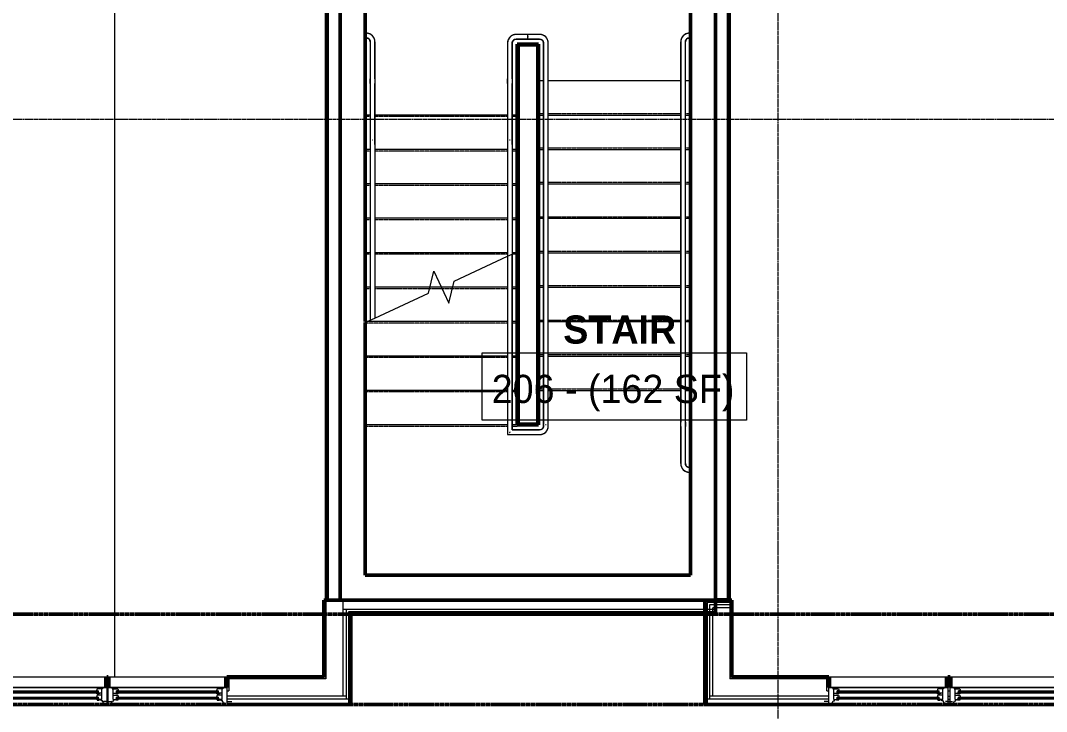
# Model space of a CAD drawing. Header units: inches. Extents: x -4235 to -464, y 9767 to 12463.
# Drawn here: x -2742.5 to -2414.5, y 9978 to 10198.8 of the extents above; entities that cross this region are included whole.
import ezdxf

# ---------------------------------------------------------------- set-up
doc = ezdxf.new("R2010")
doc.units = ezdxf.units.IN
doc.header["$MEASUREMENT"] = 0
for name, pattern in [('Dash 1_16_', [0.125, 0.0625, -0.0625]), ('Grid Line 1_2_', [0.875, 0.5, -0.125, 0.125, -0.125]), ('Overhead 1_16_', [0.101562, 0.0625, -0.039062])]:
    doc.linetypes.add(name, pattern=pattern)
for name, color, linetype, lineweight in [('0-1', 7, 'Continuous', 5), ('0-2', 50, 'Continuous', 9), ('A-AREA-IDEN', 2, 'Continuous', 9), ('A-FLOR-2', 50, 'Continuous', 9), ('A-FLOR-3', 192, 'Continuous', 9), ('A-FLOR-HRAL-1', 50, 'Continuous', 9), ('A-GLAZ-1', 151, 'Continuous', 9), ('A-GLAZ-2', 151, 'Continuous', 20), ('A-WALL', 113, 'Continuous', 13), ('A-WALL-2', 250, 'Continuous', 13), ('A-WALL-3', 7, 'Continuous', 50), ('A-WALL-4', 113, 'Continuous', 50), ('A-WALL-5', 113, 'Continuous', 9), ('C-PROP-LINE-1', 91, 'Dash 1_16_', 50), ('I-WALL-1', 7, 'Continuous', 50), ('S-GRID-1', 1, 'Grid Line 1_2_', 9), ('S-STRS-3', 50, 'Continuous', 9), ('S-STRS-4', 50, 'Overhead 1_16_', 9), ('S-STRS-MBND-2', 50, 'Continuous', 9)]:
    doc.layers.add(name, color=color, linetype=linetype, lineweight=lineweight)
doc.styles.add('Century Gothic', font='ufonts.com_century-gothic.ttf', dxfattribs={"height": 9})
doc.styles.add('Century Gothic_B', font='GOTHICB.TTF', dxfattribs={"height": 9})

# ---------------------------------------------------------------- blocks, each defined once
blk = doc.blocks.new('CTR - 1st Phase - Common Walls_rvt-1-BACKGROUND - 2ND FLOOR')
at = {"layer": 'A-WALL-2'}
for p, q in [((-2644.07, 10013.59), (-2644.07, 10261.59)), ((-2640.57, 10013.59), (-2640.57, 10261.59)), ((-2520.07, 10261.59), (-2520.07, 10013.63)), ((-2516.57, 10261.59), (-2516.57, 10013.63))]:
    blk.add_line(p, q, dxfattribs=at)
at = {"layer": 'A-WALL-3'}
for p, q in [((-2644.7, 10261.59), (-2644.7, 10013.59)), ((-2640.32, 10013.59), (-2640.32, 10261.59)), ((-2520.32, 10261.59), (-2520.32, 10013.63)), ((-2515.95, 10013.63), (-2515.95, 10261.59)), ((-2644.7, 10013.59), (-2640.32, 10013.59)), ((-2520.32, 10013.63), (-2515.95, 10013.63))]:
    blk.add_line(p, q, dxfattribs=at)
blk = doc.blocks.new('Top Rail Type - Top Rail_Internal_-2424575-BACKGROUND - 2ND FLOOR')
at = {"layer": 'A-FLOR-HRAL-1'}
for p, q in [((-2576.57, 10194.34), (-2580.32, 10194.34)), ((-2580.32, 10193.5), (-2580.32, 10193.68)), ((-2580.32, 10192.84), (-2576.57, 10192.84)), ((-2575.32, 10191.59), (-2575.32, 10180.16)), ((-2573.82, 10180.16), (-2573.82, 10191.59)), ((-2575.32, 10179.5), (-2575.32, 10080.98)), ((-2573.82, 10080.98), (-2573.82, 10179.5)), ((-2586.82, 10123.47), (-2586.82, 10069.68)), ((-2585.32, 10069.68), (-2585.32, 10124.17)), ((-2575.32, 10080.98), (-2575.32, 10069.8)), ((-2573.82, 10069.8), (-2573.82, 10080.98)), ((-2575.32, 10069.61), (-2575.32, 10069.21)), ((-2573.82, 10069.21), (-2573.82, 10069.61)), ((-2586.82, 10069.02), (-2586.82, 10066.46)), ((-2586.82, 10066.46), (-2576.57, 10066.46)), ((-2585.32, 10067.96), (-2585.32, 10069.02)), ((-2576.57, 10067.96), (-2585.32, 10067.96))]:
    blk.add_line(p, q, dxfattribs=at)
at = {"layer": 'A-FLOR-HRAL-1', "flags": 128}
for points in [[(-2573.82, 10191.59), (-2573.83, 10191.7), (-2573.83, 10191.81), (-2573.84, 10191.92), (-2573.86, 10192.03), (-2573.88, 10192.14), (-2573.9, 10192.24), (-2573.93, 10192.35), (-2573.96, 10192.45), (-2574, 10192.56), (-2574.04, 10192.66), (-2574.09, 10192.76), (-2574.13, 10192.86), (-2574.19, 10192.96), (-2574.24, 10193.05), (-2574.3, 10193.14), (-2574.37, 10193.23), (-2574.44, 10193.32), (-2574.51, 10193.4), (-2574.58, 10193.48), (-2574.66, 10193.56), (-2574.74, 10193.64), (-2574.82, 10193.71), (-2574.91, 10193.78), (-2575, 10193.84), (-2575.09, 10193.9), (-2575.18, 10193.96), (-2575.28, 10194.01), (-2575.38, 10194.06), (-2575.48, 10194.11), (-2575.58, 10194.15), (-2575.68, 10194.19), (-2575.79, 10194.22), (-2575.89, 10194.25), (-2576, 10194.28), (-2576.11, 10194.3), (-2576.22, 10194.32), (-2576.32, 10194.33), (-2576.43, 10194.34), (-2576.54, 10194.34), (-2576.57, 10194.34)], [(-2576.57, 10192.84), (-2576.52, 10192.84), (-2576.47, 10192.84), (-2576.42, 10192.83), (-2576.37, 10192.82), (-2576.33, 10192.81), (-2576.28, 10192.8), (-2576.23, 10192.79), (-2576.18, 10192.78), (-2576.13, 10192.76), (-2576.09, 10192.74), (-2576.04, 10192.72), (-2576, 10192.7), (-2575.95, 10192.67), (-2575.91, 10192.65), (-2575.87, 10192.62), (-2575.83, 10192.59), (-2575.79, 10192.56), (-2575.75, 10192.53), (-2575.71, 10192.5), (-2575.68, 10192.46), (-2575.64, 10192.42), (-2575.61, 10192.39), (-2575.58, 10192.35), (-2575.55, 10192.31), (-2575.52, 10192.26), (-2575.5, 10192.22), (-2575.47, 10192.18), (-2575.45, 10192.13), (-2575.43, 10192.09), (-2575.41, 10192.04), (-2575.39, 10192), (-2575.38, 10191.95), (-2575.36, 10191.9), (-2575.35, 10191.85), (-2575.34, 10191.8), (-2575.33, 10191.75), (-2575.33, 10191.7), (-2575.33, 10191.65), (-2575.32, 10191.6), (-2575.32, 10191.59)], [(-2575.32, 10180.16), (-2575.32, 10180.11), (-2575.32, 10180.06), (-2575.32, 10180.01), (-2575.32, 10179.96), (-2575.32, 10179.91), (-2575.32, 10179.86), (-2575.32, 10179.81), (-2575.32, 10179.76), (-2575.32, 10179.72), (-2575.32, 10179.67), (-2575.32, 10179.63), (-2575.32, 10179.58), (-2575.32, 10179.54), (-2575.32, 10179.5)], [(-2573.82, 10179.5), (-2573.82, 10179.54), (-2573.82, 10179.59), (-2573.82, 10179.63), (-2573.82, 10179.68), (-2573.82, 10179.72), (-2573.82, 10179.77), (-2573.82, 10179.82), (-2573.82, 10179.87), (-2573.82, 10179.92), (-2573.82, 10179.97), (-2573.82, 10180.02), (-2573.82, 10180.07), (-2573.82, 10180.12), (-2573.82, 10180.16)], [(-2586.82, 10069.68), (-2586.82, 10069.64), (-2586.82, 10069.59), (-2586.82, 10069.55), (-2586.82, 10069.5), (-2586.82, 10069.45), (-2586.82, 10069.41), (-2586.82, 10069.36), (-2586.82, 10069.31), (-2586.82, 10069.26), (-2586.82, 10069.21), (-2586.82, 10069.16), (-2586.82, 10069.11), (-2586.82, 10069.06), (-2586.82, 10069.02)], [(-2585.32, 10069.02), (-2585.32, 10069.07), (-2585.32, 10069.12), (-2585.32, 10069.17), (-2585.32, 10069.22), (-2585.32, 10069.27), (-2585.32, 10069.32), (-2585.32, 10069.37), (-2585.32, 10069.41), (-2585.32, 10069.46), (-2585.32, 10069.51), (-2585.32, 10069.55), (-2585.32, 10069.6), (-2585.32, 10069.64), (-2585.32, 10069.68)], [(-2576.57, 10066.46), (-2576.46, 10066.47), (-2576.35, 10066.47), (-2576.24, 10066.48), (-2576.14, 10066.5), (-2576.03, 10066.52), (-2575.92, 10066.54), (-2575.81, 10066.57), (-2575.71, 10066.6), (-2575.6, 10066.64), (-2575.5, 10066.68), (-2575.4, 10066.73), (-2575.3, 10066.78), (-2575.21, 10066.83), (-2575.11, 10066.88), (-2575.02, 10066.94), (-2574.93, 10067.01), (-2574.84, 10067.08), (-2574.76, 10067.15), (-2574.68, 10067.22), (-2574.6, 10067.3), (-2574.53, 10067.38), (-2574.45, 10067.46), (-2574.39, 10067.55), (-2574.32, 10067.64), (-2574.26, 10067.73), (-2574.2, 10067.82), (-2574.15, 10067.92), (-2574.1, 10068.02), (-2574.05, 10068.12), (-2574.01, 10068.22), (-2573.97, 10068.32), (-2573.94, 10068.43), (-2573.91, 10068.53), (-2573.88, 10068.64), (-2573.86, 10068.75), (-2573.85, 10068.86), (-2573.84, 10068.97), (-2573.83, 10069.07), (-2573.82, 10069.18), (-2573.82, 10069.21)], [(-2575.32, 10069.21), (-2575.32, 10069.16), (-2575.33, 10069.11), (-2575.33, 10069.06), (-2575.34, 10069.02), (-2575.35, 10068.97), (-2575.36, 10068.92), (-2575.37, 10068.87), (-2575.39, 10068.82), (-2575.4, 10068.77), (-2575.42, 10068.73), (-2575.44, 10068.68), (-2575.46, 10068.64), (-2575.49, 10068.59), (-2575.51, 10068.55), (-2575.54, 10068.51), (-2575.57, 10068.47), (-2575.6, 10068.43), (-2575.63, 10068.39), (-2575.67, 10068.35), (-2575.7, 10068.32), (-2575.74, 10068.28), (-2575.78, 10068.25), (-2575.82, 10068.22), (-2575.86, 10068.19), (-2575.9, 10068.16), (-2575.94, 10068.14), (-2575.98, 10068.11), (-2576.03, 10068.09), (-2576.07, 10068.07), (-2576.12, 10068.05), (-2576.17, 10068.03), (-2576.22, 10068.02), (-2576.26, 10068), (-2576.31, 10067.99), (-2576.36, 10067.98), (-2576.41, 10067.98), (-2576.46, 10067.97), (-2576.51, 10067.97), (-2576.56, 10067.96), (-2576.57, 10067.96)]]:
    blk.add_lwpolyline(points, dxfattribs=at)
at = {"layer": 'A-FLOR-HRAL-1'}
blk.add_open_spline([(-2574.5, 10069.59), (-2574.52, 10069.59), (-2574.57, 10069.59), (-2574.63, 10069.59), (-2574.65, 10069.59)], degree=3, dxfattribs=at)
blk.add_open_spline([(-2586.17, 10067.12), (-2586.15, 10067.14), (-2586.12, 10067.17), (-2586.07, 10067.21), (-2586.03, 10067.26), (-2586, 10067.29), (-2585.98, 10067.31)], degree=3, knots=[0.46086968, 0.46086968, 0.46086968, 0.46086968, 0.47916667, 0.5, 0.52083333, 0.53913032, 0.53913032, 0.53913032, 0.53913032], dxfattribs=at)
blk = doc.blocks.new('Top Rail Type - Top Rail_Internal_-V4-BACKGROUND - 2ND FLOOR')
at = {"layer": 'A-FLOR-HRAL-1'}
for p, q in [((-2580.32, 10192.84), (-2580.32, 10194.34)), ((-2576.57, 10194.34), (-2580.32, 10194.34)), ((-2576.57, 10192.84), (-2580.32, 10192.84)), ((-2575.32, 10180.16), (-2575.32, 10191.59)), ((-2573.82, 10180.16), (-2573.82, 10191.59)), ((-2575.32, 10179.11), (-2575.32, 10180.16)), ((-2575.32, 10069.59), (-2575.32, 10179.11)), ((-2573.82, 10179.11), (-2573.82, 10180.16)), ((-2573.82, 10069.59), (-2573.82, 10179.11)), ((-2586.82, 10123.47), (-2586.82, 10070.07)), ((-2585.32, 10124.17), (-2585.32, 10070.07)), ((-2586.82, 10070.07), (-2586.82, 10069.02)), ((-2585.32, 10070.07), (-2585.32, 10069.02)), ((-2575.32, 10069.21), (-2575.32, 10069.59)), ((-2573.82, 10069.21), (-2573.82, 10069.59)), ((-2586.82, 10069.02), (-2586.82, 10066.46)), ((-2586.82, 10066.46), (-2576.57, 10066.46)), ((-2585.32, 10069.02), (-2585.32, 10067.96)), ((-2585.32, 10067.96), (-2576.57, 10067.96))]:
    blk.add_line(p, q, dxfattribs=at)
for centre, radius, start, end in [((-2576.57, 10191.59), 2.75, 0, 90), ((-2576.57, 10191.59), 1.25, 0, 90), ((-2576.57, 10069.21), 2.75, 270, 0), ((-2576.57, 10069.21), 1.25, 270, 0)]:
    blk.add_arc(centre, radius, start, end, dxfattribs=at)
blk = doc.blocks.new('Top Rail Type - Top Rail_Internal_-2424577-BACKGROUND - 2ND FLOOR')
at = {"layer": 'A-FLOR-HRAL-1'}
for p, q in [((-2580.32, 10194.34), (-2584.07, 10194.34)), ((-2586.82, 10191.59), (-2586.82, 10180.17)), ((-2585.32, 10180.17), (-2585.32, 10191.59)), ((-2584.07, 10192.84), (-2580.32, 10192.84)), ((-2580.32, 10193.68), (-2580.32, 10193.5)), ((-2586.82, 10178.7), (-2586.82, 10159.18)), ((-2585.32, 10159.18), (-2585.32, 10178.7)), ((-2586, 10160.58), (-2586.15, 10160.58))]:
    blk.add_line(p, q, dxfattribs=at)
at = {"layer": 'A-FLOR-HRAL-1', "flags": 128}
for points in [[(-2584.07, 10194.34), (-2584.18, 10194.34), (-2584.29, 10194.33), (-2584.4, 10194.32), (-2584.51, 10194.3), (-2584.62, 10194.28), (-2584.73, 10194.26), (-2584.83, 10194.23), (-2584.94, 10194.2), (-2585.04, 10194.16), (-2585.14, 10194.12), (-2585.25, 10194.08), (-2585.34, 10194.03), (-2585.44, 10193.98), (-2585.53, 10193.92), (-2585.63, 10193.86), (-2585.72, 10193.8), (-2585.8, 10193.73), (-2585.89, 10193.66), (-2585.97, 10193.58), (-2586.05, 10193.51), (-2586.12, 10193.42), (-2586.19, 10193.34), (-2586.26, 10193.26), (-2586.33, 10193.17), (-2586.39, 10193.08), (-2586.45, 10192.98), (-2586.5, 10192.89), (-2586.55, 10192.79), (-2586.59, 10192.69), (-2586.64, 10192.59), (-2586.67, 10192.48), (-2586.71, 10192.38), (-2586.74, 10192.27), (-2586.76, 10192.16), (-2586.78, 10192.06), (-2586.8, 10191.95), (-2586.81, 10191.84), (-2586.82, 10191.73), (-2586.82, 10191.62), (-2586.82, 10191.59)], [(-2585.32, 10191.59), (-2585.32, 10191.64), (-2585.32, 10191.69), (-2585.31, 10191.74), (-2585.31, 10191.79), (-2585.3, 10191.84), (-2585.29, 10191.89), (-2585.28, 10191.93), (-2585.26, 10191.98), (-2585.24, 10192.03), (-2585.23, 10192.08), (-2585.2, 10192.12), (-2585.18, 10192.17), (-2585.16, 10192.21), (-2585.13, 10192.25), (-2585.11, 10192.3), (-2585.08, 10192.34), (-2585.05, 10192.38), (-2585.01, 10192.41), (-2584.98, 10192.45), (-2584.94, 10192.49), (-2584.91, 10192.52), (-2584.87, 10192.55), (-2584.83, 10192.58), (-2584.79, 10192.61), (-2584.75, 10192.64), (-2584.71, 10192.67), (-2584.66, 10192.69), (-2584.62, 10192.71), (-2584.57, 10192.74), (-2584.53, 10192.75), (-2584.48, 10192.77), (-2584.43, 10192.79), (-2584.38, 10192.8), (-2584.34, 10192.81), (-2584.29, 10192.82), (-2584.24, 10192.83), (-2584.19, 10192.83), (-2584.14, 10192.84), (-2584.09, 10192.84), (-2584.07, 10192.84)], [(-2586.82, 10178.7), (-2586.82, 10178.79), (-2586.82, 10178.89), (-2586.82, 10178.99), (-2586.82, 10179.09), (-2586.82, 10179.19), (-2586.82, 10179.29), (-2586.82, 10179.4), (-2586.82, 10179.51), (-2586.82, 10179.61), (-2586.82, 10179.72), (-2586.82, 10179.83), (-2586.82, 10179.94), (-2586.82, 10180.05), (-2586.82, 10180.16), (-2586.82, 10180.17)], [(-2585.32, 10180.17), (-2585.32, 10180.06), (-2585.32, 10179.95), (-2585.32, 10179.84), (-2585.32, 10179.73), (-2585.32, 10179.62), (-2585.32, 10179.51), (-2585.32, 10179.41), (-2585.32, 10179.3), (-2585.32, 10179.2), (-2585.32, 10179.1), (-2585.32, 10179), (-2585.32, 10178.9), (-2585.32, 10178.8), (-2585.32, 10178.71), (-2585.32, 10178.7)]]:
    blk.add_lwpolyline(points, dxfattribs=at)
blk = doc.blocks.new('Top Rail Type - Top Rail_Internal_-V8-BACKGROUND - 2ND FLOOR')
at = {"layer": 'A-FLOR-HRAL-1'}
for p, q in [((-2580.32, 10194.34), (-2584.07, 10194.34)), ((-2580.32, 10192.84), (-2580.32, 10194.34)), ((-2586.82, 10191.59), (-2586.82, 10180.17)), ((-2585.32, 10191.59), (-2585.32, 10180.17)), ((-2580.32, 10192.84), (-2584.07, 10192.84)), ((-2586.82, 10180.17), (-2586.82, 10179.1)), ((-2586.82, 10179.1), (-2586.82, 10123.47)), ((-2585.32, 10180.17), (-2585.32, 10179.1)), ((-2585.32, 10179.1), (-2585.32, 10124.17)), ((-2586.82, 10123.47), (-2585.32, 10124.17))]:
    blk.add_line(p, q, dxfattribs=at)
for radius in [2.75, 1.25]:
    blk.add_arc((-2584.07, 10191.59), radius, 90, 180, dxfattribs=at)
blk = doc.blocks.new('Top Rail Type - Top Rail_Internal_-2364897-BACKGROUND - 2ND FLOOR')
at = {"layer": 'A-FLOR-HRAL-1'}
for p, q in [((-2631.95, 10194.71), (-2632.32, 10194.71)), ((-2632.32, 10193.21), (-2631.95, 10193.21)), ((-2630.7, 10191.96), (-2630.7, 10180.17)), ((-2629.2, 10180.17), (-2629.2, 10191.96)), ((-2630.7, 10178.7), (-2630.7, 10159.18)), ((-2629.2, 10159.18), (-2629.2, 10178.7)), ((-2629.87, 10160.58), (-2630.03, 10160.58))]:
    blk.add_line(p, q, dxfattribs=at)
at = {"layer": 'A-FLOR-HRAL-1', "flags": 128}
for points in [[(-2629.2, 10191.96), (-2629.2, 10192.07), (-2629.21, 10192.18), (-2629.22, 10192.29), (-2629.23, 10192.4), (-2629.25, 10192.51), (-2629.28, 10192.62), (-2629.31, 10192.72), (-2629.34, 10192.83), (-2629.38, 10192.93), (-2629.42, 10193.04), (-2629.46, 10193.14), (-2629.51, 10193.23), (-2629.56, 10193.33), (-2629.62, 10193.43), (-2629.68, 10193.52), (-2629.74, 10193.61), (-2629.81, 10193.69), (-2629.88, 10193.78), (-2629.96, 10193.86), (-2630.03, 10193.94), (-2630.11, 10194.01), (-2630.2, 10194.08), (-2630.28, 10194.15), (-2630.37, 10194.22), (-2630.46, 10194.28), (-2630.56, 10194.34), (-2630.65, 10194.39), (-2630.75, 10194.44), (-2630.85, 10194.49), (-2630.95, 10194.53), (-2631.06, 10194.57), (-2631.16, 10194.6), (-2631.27, 10194.63), (-2631.37, 10194.65), (-2631.48, 10194.67), (-2631.59, 10194.69), (-2631.7, 10194.7), (-2631.81, 10194.71), (-2631.92, 10194.71), (-2631.95, 10194.71)], [(-2631.95, 10193.21), (-2631.9, 10193.21), (-2631.85, 10193.21), (-2631.8, 10193.21), (-2631.75, 10193.2), (-2631.7, 10193.19), (-2631.65, 10193.18), (-2631.6, 10193.17), (-2631.56, 10193.15), (-2631.51, 10193.13), (-2631.46, 10193.12), (-2631.42, 10193.1), (-2631.37, 10193.07), (-2631.33, 10193.05), (-2631.28, 10193.02), (-2631.24, 10193), (-2631.2, 10192.97), (-2631.16, 10192.94), (-2631.12, 10192.9), (-2631.09, 10192.87), (-2631.05, 10192.84), (-2631.02, 10192.8), (-2630.99, 10192.76), (-2630.95, 10192.72), (-2630.92, 10192.68), (-2630.9, 10192.64), (-2630.87, 10192.6), (-2630.85, 10192.55), (-2630.82, 10192.51), (-2630.8, 10192.46), (-2630.78, 10192.42), (-2630.77, 10192.37), (-2630.75, 10192.32), (-2630.74, 10192.27), (-2630.73, 10192.23), (-2630.72, 10192.18), (-2630.71, 10192.13), (-2630.7, 10192.08), (-2630.7, 10192.03), (-2630.7, 10191.98), (-2630.7, 10191.96)], [(-2630.7, 10178.7), (-2630.7, 10178.79), (-2630.7, 10178.89), (-2630.7, 10178.99), (-2630.7, 10179.09), (-2630.7, 10179.19), (-2630.7, 10179.29), (-2630.7, 10179.4), (-2630.7, 10179.51), (-2630.7, 10179.61), (-2630.7, 10179.72), (-2630.7, 10179.83), (-2630.7, 10179.94), (-2630.7, 10180.05), (-2630.7, 10180.16), (-2630.7, 10180.17)], [(-2629.2, 10180.17), (-2629.2, 10180.06), (-2629.2, 10179.95), (-2629.2, 10179.84), (-2629.2, 10179.73), (-2629.2, 10179.62), (-2629.2, 10179.51), (-2629.2, 10179.41), (-2629.2, 10179.3), (-2629.2, 10179.2), (-2629.2, 10179.1), (-2629.2, 10179), (-2629.2, 10178.9), (-2629.2, 10178.8), (-2629.2, 10178.71), (-2629.2, 10178.7)]]:
    blk.add_lwpolyline(points, dxfattribs=at)
blk = doc.blocks.new('Top Rail Type - Top Rail_Internal_-V9-BACKGROUND - 2ND FLOOR')
at = {"layer": 'A-FLOR-HRAL-1'}
for p, q in [((-2632.32, 10194.71), (-2631.95, 10194.71)), ((-2632.32, 10193.21), (-2631.95, 10193.21)), ((-2630.7, 10191.96), (-2630.7, 10180.17)), ((-2629.2, 10191.96), (-2629.2, 10180.17)), ((-2630.7, 10180.17), (-2630.7, 10179.1)), ((-2630.7, 10179.1), (-2630.7, 10103.01)), ((-2629.2, 10180.17), (-2629.2, 10179.1)), ((-2629.2, 10179.1), (-2629.2, 10103.71)), ((-2630.7, 10103.01), (-2629.2, 10103.71))]:
    blk.add_line(p, q, dxfattribs=at)
for radius in [2.75, 1.25]:
    blk.add_arc((-2631.95, 10191.96), radius, 0, 90, dxfattribs=at)
blk = doc.blocks.new('Top Rail Type - Top Rail_Internal_-2374953-BACKGROUND - 2ND FLOOR')
at = {"layer": 'A-FLOR-HRAL-1'}
for p, q in [((-2528.32, 10194.71), (-2528.7, 10194.71)), ((-2531.45, 10191.96), (-2531.45, 10180.16)), ((-2529.95, 10180.16), (-2529.95, 10191.96)), ((-2528.7, 10193.21), (-2528.32, 10193.21)), ((-2531.45, 10179.5), (-2531.45, 10070.47)), ((-2529.95, 10070.47), (-2529.95, 10179.5)), ((-2531.45, 10069.02), (-2531.45, 10057.21)), ((-2529.95, 10057.21), (-2529.95, 10069.02)), ((-2528.32, 10055.96), (-2528.7, 10055.96)), ((-2528.7, 10054.46), (-2528.32, 10054.46))]:
    blk.add_line(p, q, dxfattribs=at)
at = {"layer": 'A-FLOR-HRAL-1', "flags": 128}
for points in [[(-2528.7, 10194.71), (-2528.81, 10194.71), (-2528.92, 10194.71), (-2529.03, 10194.69), (-2529.14, 10194.68), (-2529.25, 10194.66), (-2529.35, 10194.64), (-2529.46, 10194.61), (-2529.56, 10194.57), (-2529.67, 10194.54), (-2529.77, 10194.5), (-2529.87, 10194.45), (-2529.97, 10194.4), (-2530.07, 10194.35), (-2530.16, 10194.29), (-2530.25, 10194.23), (-2530.34, 10194.17), (-2530.43, 10194.1), (-2530.51, 10194.03), (-2530.59, 10193.96), (-2530.67, 10193.88), (-2530.75, 10193.8), (-2530.82, 10193.72), (-2530.89, 10193.63), (-2530.95, 10193.54), (-2531.01, 10193.45), (-2531.07, 10193.36), (-2531.12, 10193.26), (-2531.17, 10193.16), (-2531.22, 10193.06), (-2531.26, 10192.96), (-2531.3, 10192.86), (-2531.33, 10192.75), (-2531.36, 10192.65), (-2531.39, 10192.54), (-2531.41, 10192.43), (-2531.43, 10192.32), (-2531.44, 10192.21), (-2531.45, 10192.1), (-2531.45, 10191.99), (-2531.45, 10191.96)], [(-2529.95, 10191.96), (-2529.95, 10192.01), (-2529.94, 10192.06), (-2529.94, 10192.11), (-2529.93, 10192.16), (-2529.92, 10192.21), (-2529.91, 10192.26), (-2529.9, 10192.31), (-2529.89, 10192.36), (-2529.87, 10192.4), (-2529.85, 10192.45), (-2529.83, 10192.5), (-2529.81, 10192.54), (-2529.78, 10192.59), (-2529.76, 10192.63), (-2529.73, 10192.67), (-2529.7, 10192.71), (-2529.67, 10192.75), (-2529.64, 10192.79), (-2529.6, 10192.83), (-2529.57, 10192.86), (-2529.53, 10192.9), (-2529.5, 10192.93), (-2529.46, 10192.96), (-2529.42, 10192.99), (-2529.37, 10193.02), (-2529.33, 10193.04), (-2529.29, 10193.07), (-2529.24, 10193.09), (-2529.2, 10193.11), (-2529.15, 10193.13), (-2529.1, 10193.15), (-2529.06, 10193.16), (-2529.01, 10193.18), (-2528.96, 10193.19), (-2528.91, 10193.2), (-2528.86, 10193.2), (-2528.81, 10193.21), (-2528.76, 10193.21), (-2528.71, 10193.21), (-2528.7, 10193.21)], [(-2531.45, 10180.16), (-2531.45, 10180.11), (-2531.45, 10180.06), (-2531.45, 10180.01), (-2531.45, 10179.96), (-2531.45, 10179.91), (-2531.45, 10179.86), (-2531.45, 10179.81), (-2531.45, 10179.76), (-2531.45, 10179.72), (-2531.45, 10179.67), (-2531.45, 10179.63), (-2531.45, 10179.58), (-2531.45, 10179.54), (-2531.45, 10179.5)], [(-2529.95, 10179.5), (-2529.95, 10179.54), (-2529.95, 10179.59), (-2529.95, 10179.63), (-2529.95, 10179.68), (-2529.95, 10179.72), (-2529.95, 10179.77), (-2529.95, 10179.82), (-2529.95, 10179.87), (-2529.95, 10179.92), (-2529.95, 10179.97), (-2529.95, 10180.02), (-2529.95, 10180.07), (-2529.95, 10180.12), (-2529.95, 10180.16)], [(-2531.45, 10069.02), (-2531.45, 10069.13), (-2531.45, 10069.24), (-2531.45, 10069.35), (-2531.45, 10069.46), (-2531.45, 10069.57), (-2531.45, 10069.67), (-2531.45, 10069.78), (-2531.45, 10069.89), (-2531.45, 10069.99), (-2531.45, 10070.09), (-2531.45, 10070.19), (-2531.45, 10070.29), (-2531.45, 10070.39), (-2531.45, 10070.47)], [(-2529.95, 10070.47), (-2529.95, 10070.37), (-2529.95, 10070.28), (-2529.95, 10070.18), (-2529.95, 10070.08), (-2529.95, 10069.97), (-2529.95, 10069.87), (-2529.95, 10069.76), (-2529.95, 10069.66), (-2529.95, 10069.55), (-2529.95, 10069.44), (-2529.95, 10069.33), (-2529.95, 10069.22), (-2529.95, 10069.11), (-2529.95, 10069.02)], [(-2531.45, 10057.21), (-2531.45, 10057.1), (-2531.44, 10056.99), (-2531.43, 10056.89), (-2531.41, 10056.78), (-2531.39, 10056.67), (-2531.37, 10056.56), (-2531.34, 10056.45), (-2531.31, 10056.35), (-2531.27, 10056.25), (-2531.23, 10056.14), (-2531.19, 10056.04), (-2531.14, 10055.94), (-2531.09, 10055.85), (-2531.03, 10055.75), (-2530.97, 10055.66), (-2530.9, 10055.57), (-2530.84, 10055.49), (-2530.77, 10055.4), (-2530.69, 10055.32), (-2530.61, 10055.24), (-2530.53, 10055.17), (-2530.45, 10055.09), (-2530.36, 10055.03), (-2530.28, 10054.96), (-2530.18, 10054.9), (-2530.09, 10054.84), (-2529.99, 10054.79), (-2529.9, 10054.74), (-2529.8, 10054.69), (-2529.7, 10054.65), (-2529.59, 10054.61), (-2529.49, 10054.58), (-2529.38, 10054.55), (-2529.27, 10054.53), (-2529.17, 10054.5), (-2529.06, 10054.49), (-2528.95, 10054.48), (-2528.84, 10054.47), (-2528.73, 10054.46), (-2528.7, 10054.46)], [(-2528.7, 10055.96), (-2528.75, 10055.97), (-2528.8, 10055.97), (-2528.85, 10055.97), (-2528.9, 10055.98), (-2528.95, 10055.99), (-2529, 10056), (-2529.04, 10056.01), (-2529.09, 10056.03), (-2529.14, 10056.04), (-2529.19, 10056.06), (-2529.23, 10056.08), (-2529.28, 10056.11), (-2529.32, 10056.13), (-2529.36, 10056.16), (-2529.4, 10056.18), (-2529.45, 10056.21), (-2529.48, 10056.24), (-2529.52, 10056.27), (-2529.56, 10056.31), (-2529.6, 10056.34), (-2529.63, 10056.38), (-2529.66, 10056.42), (-2529.69, 10056.46), (-2529.72, 10056.5), (-2529.75, 10056.54), (-2529.78, 10056.58), (-2529.8, 10056.63), (-2529.82, 10056.67), (-2529.84, 10056.72), (-2529.86, 10056.76), (-2529.88, 10056.81), (-2529.9, 10056.86), (-2529.91, 10056.9), (-2529.92, 10056.95), (-2529.93, 10057), (-2529.94, 10057.05), (-2529.94, 10057.1), (-2529.95, 10057.15), (-2529.95, 10057.2), (-2529.95, 10057.21)]]:
    blk.add_lwpolyline(points, dxfattribs=at)
blk = doc.blocks.new('Top Rail Type - Top Rail_Internal_-V13-BACKGROUND - 2ND FLOOR')
at = {"layer": 'A-FLOR-HRAL-1'}
for p, q in [((-2528.7, 10194.71), (-2528.32, 10194.71)), ((-2531.45, 10180.16), (-2531.45, 10191.96)), ((-2529.95, 10180.16), (-2529.95, 10191.96)), ((-2528.7, 10193.21), (-2528.32, 10193.21)), ((-2531.45, 10179.11), (-2531.45, 10180.16)), ((-2531.45, 10070.07), (-2531.45, 10179.11)), ((-2529.95, 10179.11), (-2529.95, 10180.16)), ((-2529.95, 10070.07), (-2529.95, 10179.11)), ((-2531.45, 10069.02), (-2531.45, 10070.07)), ((-2529.95, 10069.02), (-2529.95, 10070.07)), ((-2531.45, 10057.21), (-2531.45, 10069.02)), ((-2529.95, 10057.21), (-2529.95, 10069.02)), ((-2528.32, 10055.96), (-2528.7, 10055.96)), ((-2528.32, 10054.46), (-2528.7, 10054.46))]:
    blk.add_line(p, q, dxfattribs=at)
for centre, radius, start, end in [((-2528.7, 10191.96), 2.75, 90, 180), ((-2528.7, 10191.96), 1.25, 90, 180), ((-2528.7, 10057.21), 2.75, 180, 270), ((-2528.7, 10057.21), 1.25, 180, 270)]:
    blk.add_arc(centre, radius, start, end, dxfattribs=at)
blk = doc.blocks.new('CTR - 1st Phase -Stairs _ Elevators_rvt-1-BACKGROUND - 2ND FLOOR')
at = {"layer": 'A-FLOR-2'}
for p, q in [((-2576.95, 10179.59), (-2575.32, 10179.59)), ((-2573.83, 10179.59), (-2531.44, 10179.59)), ((-2529.95, 10179.59), (-2528.32, 10179.59))]:
    blk.add_line(p, q, dxfattribs=at)
at = {"layer": 'A-WALL-2'}
for p, q in [((-2577.57, 10190.59), (-2583.07, 10190.59)), ((-2583.07, 10190.59), (-2583.07, 10070.21)), ((-2577.57, 10190.59), (-2577.57, 10070.21)), ((-2583.07, 10070.21), (-2577.57, 10070.21))]:
    blk.add_line(p, q, dxfattribs=at)
at = {"layer": 'A-WALL-3'}
for p, q in [((-2640.32, 10253.59), (-2640.32, 10021.59)), ((-2632.32, 10102.59), (-2632.32, 10253.59)), ((-2528.32, 10253.59), (-2528.32, 10021.59)), ((-2520.32, 10021.59), (-2520.32, 10253.59)), ((-2632.32, 10021.59), (-2632.32, 10102.25)), ((-2640.32, 10021.59), (-2640.32, 10013.59)), ((-2528.32, 10021.59), (-2632.32, 10021.59)), ((-2520.32, 10013.59), (-2520.32, 10021.59)), ((-2640.32, 10013.59), (-2520.32, 10013.59))]:
    blk.add_line(p, q, dxfattribs=at)
at = {"layer": 'I-WALL-1'}
for p, q in [((-2583.07, 10191.21), (-2583.7, 10191.21)), ((-2583.7, 10191.21), (-2583.7, 10069.59)), ((-2577.57, 10191.21), (-2583.07, 10191.21)), ((-2576.95, 10191.21), (-2577.57, 10191.21)), ((-2576.95, 10069.59), (-2576.95, 10191.21)), ((-2583.7, 10069.59), (-2583.07, 10069.59)), ((-2583.07, 10069.59), (-2577.57, 10069.59)), ((-2577.57, 10069.59), (-2576.95, 10069.59))]:
    blk.add_line(p, q, dxfattribs=at)
at = {"layer": 'S-STRS-3'}
for p, q in [((-2576.95, 10179.59), (-2575.32, 10179.59)), ((-2573.83, 10179.59), (-2531.44, 10179.59)), ((-2529.95, 10179.59), (-2528.32, 10179.59)), ((-2630.7, 10168.59), (-2632.32, 10168.59)), ((-2586.82, 10168.59), (-2629.2, 10168.59)), ((-2583.7, 10168.59), (-2585.32, 10168.59)), ((-2576.95, 10168.59), (-2575.32, 10168.59)), ((-2573.82, 10168.59), (-2531.45, 10168.59)), ((-2529.95, 10168.59), (-2528.32, 10168.59)), ((-2630.7, 10157.59), (-2632.32, 10157.59)), ((-2586.82, 10157.59), (-2629.2, 10157.59)), ((-2583.7, 10157.59), (-2585.32, 10157.59)), ((-2576.95, 10157.59), (-2575.32, 10157.59)), ((-2573.82, 10157.59), (-2531.45, 10157.59)), ((-2529.95, 10157.59), (-2528.32, 10157.59)), ((-2630.7, 10146.59), (-2632.32, 10146.59)), ((-2586.82, 10146.59), (-2629.2, 10146.59)), ((-2583.7, 10146.59), (-2585.32, 10146.59)), ((-2576.95, 10146.59), (-2575.32, 10146.59)), ((-2573.82, 10146.59), (-2531.45, 10146.59)), ((-2529.95, 10146.59), (-2528.32, 10146.59)), ((-2630.7, 10135.59), (-2632.32, 10135.59)), ((-2586.82, 10135.59), (-2629.2, 10135.59)), ((-2583.7, 10135.59), (-2585.32, 10135.59)), ((-2576.95, 10135.59), (-2575.32, 10135.59)), ((-2573.82, 10135.59), (-2531.45, 10135.59)), ((-2529.95, 10135.59), (-2528.32, 10135.59)), ((-2630.7, 10124.59), (-2632.32, 10124.59)), ((-2586.82, 10124.59), (-2629.2, 10124.59)), ((-2584.42, 10124.59), (-2585.32, 10124.59)), ((-2583.7, 10124.59), (-2584.42, 10124.59)), ((-2576.95, 10124.59), (-2575.32, 10124.59)), ((-2573.82, 10124.59), (-2531.45, 10124.59)), ((-2529.95, 10124.59), (-2528.32, 10124.59)), ((-2630.7, 10113.59), (-2632.32, 10113.59)), ((-2611.63, 10113.59), (-2629.2, 10113.59)), ((-2608.01, 10113.59), (-2611.63, 10113.59)), ((-2604.4, 10113.59), (-2608.01, 10113.59)), ((-2586.82, 10113.59), (-2604.4, 10113.59)), ((-2583.7, 10113.59), (-2585.32, 10113.59)), ((-2576.95, 10113.59), (-2575.32, 10113.59)), ((-2573.82, 10113.59), (-2531.45, 10113.59)), ((-2529.95, 10113.59), (-2528.32, 10113.59)), ((-2632.32, 10102.59), (-2632.32, 10102.25)), ((-2631.6, 10102.59), (-2632.32, 10102.59)), ((-2586.82, 10102.59), (-2631.6, 10102.59)), ((-2583.7, 10102.59), (-2585.32, 10102.59)), ((-2576.95, 10102.59), (-2575.32, 10102.59)), ((-2573.82, 10102.59), (-2531.45, 10102.59)), ((-2529.95, 10102.59), (-2528.32, 10102.59)), ((-2586.82, 10091.59), (-2632.32, 10091.59)), ((-2583.7, 10091.59), (-2585.32, 10091.59)), ((-2576.95, 10091.59), (-2575.32, 10091.59)), ((-2573.82, 10091.59), (-2531.45, 10091.59)), ((-2529.95, 10091.59), (-2528.32, 10091.59)), ((-2586.82, 10080.59), (-2632.32, 10080.59)), ((-2583.7, 10080.59), (-2585.32, 10080.59)), ((-2576.95, 10080.59), (-2575.32, 10080.59)), ((-2573.82, 10080.59), (-2531.45, 10080.59)), ((-2529.95, 10080.59), (-2528.32, 10080.59)), ((-2586.82, 10069.59), (-2632.32, 10069.59)), ((-2583.7, 10069.59), (-2585.33, 10069.59))]:
    blk.add_line(p, q, dxfattribs=at)
at = {"layer": 'S-STRS-4'}
for p, q in [((-2630.7, 10168.09), (-2632.32, 10168.09)), ((-2586.82, 10168.09), (-2629.2, 10168.09)), ((-2583.7, 10168.09), (-2585.32, 10168.09)), ((-2576.95, 10169.09), (-2575.32, 10169.09)), ((-2573.82, 10169.09), (-2531.45, 10169.09)), ((-2529.95, 10169.09), (-2528.32, 10169.09)), ((-2576.95, 10158.09), (-2575.32, 10158.09)), ((-2573.82, 10158.09), (-2531.45, 10158.09)), ((-2529.95, 10158.09), (-2528.32, 10158.09)), ((-2630.7, 10157.09), (-2632.32, 10157.09)), ((-2586.82, 10157.09), (-2629.2, 10157.09)), ((-2583.7, 10157.09), (-2585.32, 10157.09)), ((-2630.7, 10146.09), (-2632.32, 10146.09)), ((-2586.82, 10146.09), (-2629.2, 10146.09)), ((-2583.7, 10146.09), (-2585.32, 10146.09)), ((-2576.95, 10147.09), (-2575.32, 10147.09)), ((-2573.82, 10147.09), (-2531.45, 10147.09)), ((-2529.95, 10147.09), (-2528.32, 10147.09)), ((-2630.7, 10135.09), (-2632.32, 10135.09)), ((-2586.82, 10135.09), (-2629.2, 10135.09)), ((-2583.7, 10135.09), (-2585.32, 10135.09)), ((-2576.95, 10136.09), (-2575.32, 10136.09)), ((-2573.82, 10136.09), (-2531.45, 10136.09)), ((-2529.95, 10136.09), (-2528.32, 10136.09)), ((-2576.95, 10125.09), (-2575.32, 10125.09)), ((-2573.82, 10125.09), (-2531.45, 10125.09)), ((-2529.95, 10125.09), (-2528.32, 10125.09)), ((-2630.7, 10124.09), (-2632.32, 10124.09)), ((-2586.82, 10124.09), (-2629.2, 10124.09)), ((-2583.7, 10124.09), (-2585.32, 10124.09)), ((-2630.7, 10113.09), (-2632.32, 10113.09)), ((-2611.75, 10113.09), (-2629.2, 10113.09)), ((-2607.78, 10113.09), (-2611.75, 10113.09)), ((-2604.52, 10113.09), (-2607.78, 10113.09)), ((-2586.82, 10113.09), (-2604.52, 10113.09)), ((-2583.7, 10113.09), (-2585.32, 10113.09)), ((-2576.95, 10114.09), (-2575.32, 10114.09)), ((-2573.82, 10114.09), (-2531.45, 10114.09)), ((-2529.95, 10114.09), (-2528.32, 10114.09)), ((-2586.82, 10102.09), (-2632.32, 10102.09)), ((-2583.7, 10102.09), (-2585.32, 10102.09)), ((-2576.95, 10103.09), (-2575.32, 10103.09)), ((-2573.82, 10103.09), (-2531.45, 10103.09)), ((-2529.95, 10103.09), (-2528.32, 10103.09)), ((-2586.82, 10091.09), (-2632.32, 10091.09)), ((-2583.7, 10091.09), (-2585.32, 10091.09)), ((-2576.95, 10092.09), (-2575.32, 10092.09)), ((-2573.82, 10092.09), (-2531.45, 10092.09)), ((-2529.95, 10092.09), (-2528.32, 10092.09)), ((-2586.82, 10080.09), (-2632.32, 10080.09)), ((-2583.7, 10080.09), (-2585.32, 10080.09)), ((-2576.95, 10081.09), (-2575.32, 10081.09)), ((-2573.82, 10081.09), (-2531.45, 10081.09)), ((-2529.95, 10081.09), (-2528.32, 10081.09)), ((-2586.82, 10069.09), (-2632.32, 10069.09)), ((-2583.7, 10069.09), (-2585.33, 10069.09))]:
    blk.add_line(p, q, dxfattribs=at)
at = {"layer": 'S-STRS-MBND-2'}
for p, q in [((-2585.32, 10124.17), (-2583.7, 10124.93)), ((-2603.93, 10115.49), (-2586.82, 10123.47)), ((-2612.09, 10111.69), (-2610.39, 10118.69)), ((-2610.39, 10118.69), (-2605.63, 10108.49)), ((-2605.63, 10108.49), (-2603.93, 10115.49)), ((-2629.2, 10103.71), (-2612.09, 10111.69)), ((-2632.32, 10102.25), (-2630.7, 10103.01))]:
    blk.add_line(p, q, dxfattribs=at)
at = {"layer": '0-2'}
for name in ['Top Rail Type - Top Rail_Internal_-2364897-BACKGROUND - 2ND FLOOR', 'Top Rail Type - Top Rail_Internal_-V9-BACKGROUND - 2ND FLOOR', 'Top Rail Type - Top Rail_Internal_-2424575-BACKGROUND - 2ND FLOOR', 'Top Rail Type - Top Rail_Internal_-V4-BACKGROUND - 2ND FLOOR', 'Top Rail Type - Top Rail_Internal_-2424577-BACKGROUND - 2ND FLOOR', 'Top Rail Type - Top Rail_Internal_-V8-BACKGROUND - 2ND FLOOR', 'Top Rail Type - Top Rail_Internal_-2374953-BACKGROUND - 2ND FLOOR', 'Top Rail Type - Top Rail_Internal_-V13-BACKGROUND - 2ND FLOOR']:
    blk.add_blockref(name, (0, 0), dxfattribs=at)
blk = doc.blocks.new('Window-Double_Hung-Andersen-400_Series-Tilt_Wash - DOUBLE HUNG - REVERSE COTTAGE - 2ND FLOOR-2888952-BACKGROUND - 2ND FLOOR')
at = {"layer": 'A-GLAZ-1'}
for p, q in [((-19.01, 3.94), (-18.95, 3.94)), ((-18.95, 4.44), (18.95, 4.44)), ((-18.95, 1.06), (-18.95, 4.44)), ((-18.32, 1.06), (-18.32, 4.44)), ((18.32, 1.06), (18.32, 4.44)), ((18.95, 4.44), (18.95, 1.06)), ((18.95, 3.94), (19.01, 3.94)), ((-18.95, 2.44), (-19.01, 2.44)), ((18.95, 1.06), (-18.95, 1.06)), ((19.01, 2.44), (18.95, 2.44)), ((-16.29, -0.19), (-15.7, -0.19)), ((-16.29, -0.56), (-15.7, -0.56)), ((-16.29, -2.13), (-15.7, -2.13)), ((-16.29, -2.5), (-15.7, -2.5)), ((-15.82, -0.56), (-15.82, -0.19)), ((-15.82, -2.5), (-15.82, -2.13)), ((-15.7, -0.06), (15.7, -0.06)), ((-15.7, -0.19), (15.7, -0.19)), ((-15.7, -0.56), (15.7, -0.56)), ((-15.7, -0.69), (15.7, -0.69)), ((-15.7, -2), (15.7, -2)), ((-15.7, -2.13), (15.7, -2.13)), ((-15.7, -2.5), (15.7, -2.5)), ((-15.7, -2.63), (15.7, -2.63)), ((16.29, -0.19), (15.7, -0.19)), ((16.29, -0.56), (15.7, -0.56)), ((16.29, -2.13), (15.7, -2.13)), ((16.29, -2.5), (15.7, -2.5)), ((15.82, -0.56), (15.82, -0.19)), ((15.82, -2.5), (15.82, -2.13))]:
    blk.add_line(p, q, dxfattribs=at)
at = {"layer": 'A-GLAZ-2'}
for p, q in [((-19.01, 1.06), (19.01, 1.06)), ((-19.01, -4.81), (-19.01, 1.06)), ((-17.67, 0.78), (-18, 1.06)), ((-17.67, 0.78), (-17.67, 0.56)), ((-17.67, 0.56), (-15.86, 0.56)), ((-17.42, -2.75), (-17.42, 0.56)), ((-15.86, 0.56), (-15.7, -0.06)), ((15.86, 0.56), (15.7, -0.06)), ((17.67, 0.56), (15.86, 0.56)), ((17.42, -2.75), (17.42, 0.56)), ((17.67, 0.78), (18, 1.06)), ((17.67, 0.78), (17.67, 0.56)), ((19.01, 1.06), (19.01, -4.81)), ((-17.92, -4), (-17.61, -3.19)), ((-17.61, -3.19), (-17.14, -3.19)), ((-17.42, -0.81), (-16.57, -0.81)), ((-17.42, -1.38), (-15.86, -1.38)), ((-17.42, -2.75), (-16.57, -2.75)), ((-17.14, -3.19), (-17.14, -2.75)), ((-16.57, -0.69), (-16.57, -1.03)), ((-15.7, -0.69), (-16.57, -0.69)), ((-15.86, -1.03), (-16.57, -1.03)), ((-16.57, -2.63), (-16.57, -2.97)), ((-15.7, -2.63), (-16.57, -2.63)), ((-15.86, -2.97), (-16.57, -2.97)), ((-16.29, -0.69), (-16.29, -0.06)), ((-15.7, -0.06), (-16.29, -0.06)), ((-16.29, -2.63), (-16.29, -2)), ((-15.7, -2), (-16.29, -2)), ((-15.86, -1.03), (-15.7, -0.69)), ((-15.86, -1.38), (-15.7, -2)), ((-15.86, -2.97), (-15.7, -2.63)), ((15.7, -0.06), (16.29, -0.06)), ((15.86, -1.03), (15.7, -0.69)), ((15.7, -0.69), (16.57, -0.69)), ((15.86, -1.38), (15.7, -2)), ((15.7, -2), (16.29, -2)), ((15.86, -2.97), (15.7, -2.63)), ((15.7, -2.63), (16.57, -2.63)), ((15.86, -1.03), (16.57, -1.03)), ((17.42, -1.38), (15.86, -1.38)), ((15.86, -2.97), (16.57, -2.97)), ((16.29, -0.69), (16.29, -0.06)), ((16.29, -2.63), (16.29, -2)), ((16.57, -0.69), (16.57, -1.03)), ((17.42, -0.81), (16.57, -0.81)), ((16.57, -2.63), (16.57, -2.97)), ((17.42, -2.75), (16.57, -2.75)), ((17.14, -3.19), (17.14, -2.75)), ((17.61, -3.19), (17.14, -3.19)), ((17.92, -4), (17.61, -3.19)), ((-19.01, -3.44), (-20.51, -3.44)), ((19.01, -4.81), (-19.01, -4.81)), ((-18.2, -4), (-17.92, -4)), ((-18.2, -4.81), (-18.2, -4)), ((18.2, -4), (17.92, -4)), ((18.2, -4.81), (18.2, -4)), ((19.01, -3.44), (20.51, -3.44))]:
    blk.add_line(p, q, dxfattribs=at)
blk = doc.blocks.new('Family - ___-2835860-BACKGROUND - 2ND FLOOR')
at = {"layer": 'C-PROP-LINE-1'}
for p, q in [((-2636.92, 10009.09), (-2636.92, 9980.19)), ((-2523.72, 10009.09), (-2636.92, 10009.09)), ((-2523.72, 9980.19), (-2523.72, 10009.09)), ((-2636.92, 9980.19), (-3860.72, 9980.19)), ((-2067.92, 9980.19), (-2523.72, 9980.19))]:
    blk.add_line(p, q, dxfattribs=at)
blk = doc.blocks.new('Family - ___-2835903-BACKGROUND - 2ND FLOOR')
at = {"layer": 'C-PROP-LINE-1'}
blk.add_line((-2096.82, 10009.09), (-3831.82, 10009.09), dxfattribs=at)
blk = doc.blocks.new('Family - ___-2835932-BACKGROUND - 2ND FLOOR')
at = {"layer": 'C-PROP-LINE-1'}
blk.add_line((-2067.92, 9980.19), (-3860.72, 9980.19), dxfattribs=at)

msp = doc.modelspace()

# ---------------------------------------------------------------- linework, layer by layer
at = {"layer": 'A-AREA-IDEN', "flags": 128}
msp.add_lwpolyline([(-2594.88, 10092.58), (-2510.38, 10092.58), (-2510.38, 10071.09), (-2594.88, 10071.09)], close=True, dxfattribs=at)
at = {"layer": 'A-FLOR-3'}
msp.add_line((-2712.32, 9989.06), (-2712.32, 10261.59), dxfattribs=at)
at = {"layer": 'A-WALL'}
for p, q in [((-2644.92, 10013.59), (-2644.92, 9988.44)), ((-2639.42, 10013.59), (-2639.42, 9982.94)), ((-2515.72, 10013.59), (-2515.72, 9988.44)), ((-2520.32, 10010.59), (-2639.42, 10010.59)), ((-2638.42, 10010.59), (-2638.42, 9981.94)), ((-2522.97, 10012.84), (-2522.97, 9980.44)), ((-2515.72, 10012.84), (-2522.97, 10012.84)), ((-2522.22, 10012.09), (-2522.22, 9981.94)), ((-2515.72, 10012.09), (-2522.22, 10012.09)), ((-2521.22, 9982.94), (-2521.22, 10011.09)), ((-2515.72, 10011.09), (-2521.22, 10011.09)), ((-2637.67, 10009.84), (-2637.67, 9980.44)), ((-2520.32, 10009.84), (-2637.67, 10009.84)), ((-2675.89, 9988.44), (-2675.89, 9984.63)), ((-2644.92, 9988.44), (-2675.89, 9988.44)), ((-2645.55, 9989.06), (-2644.92, 9989.06)), ((-2515.72, 9989.06), (-2515.1, 9989.06)), ((-2484.76, 9988.44), (-2515.72, 9988.44)), ((-2484.76, 9984.63), (-2484.76, 9988.44)), ((-2714.91, 9984.63), (-2714.54, 9984.63)), ((-2676.51, 9984.63), (-2675.89, 9984.63)), ((-2484.76, 9984.63), (-2484.14, 9984.63)), ((-2446.11, 9984.63), (-2445.36, 9984.63)), ((-2714.91, 9982.94), (-2714.54, 9982.94)), ((-2714.91, 9981.94), (-2714.54, 9981.94)), ((-2638.42, 9982.94), (-2676.51, 9982.94)), ((-2637.67, 9981.94), (-2676.51, 9981.94)), ((-2484.14, 9981.94), (-2522.97, 9981.94)), ((-2484.14, 9982.94), (-2522.22, 9982.94)), ((-2446.11, 9982.94), (-2445.36, 9982.94)), ((-2446.11, 9981.94), (-2445.36, 9981.94)), ((-2714.91, 9980.44), (-2714.54, 9980.44)), ((-2636.92, 9980.44), (-2676.51, 9980.44)), ((-2484.14, 9980.44), (-2523.72, 9980.44)), ((-2446.11, 9980.44), (-2445.36, 9980.44))]:
    msp.add_line(p, q, dxfattribs=at)
at = {"layer": 'A-WALL-4'}
for p, q in [((-2645.55, 10013.59), (-2645.55, 9989.06)), ((-2520.32, 10013.59), (-2645.55, 10013.59)), ((-2515.1, 10013.59), (-2523.72, 10013.59)), ((-2523.72, 10013.59), (-2523.72, 9980.19)), ((-2520.32, 10009.09), (-2520.32, 10013.59)), ((-2515.1, 9989.06), (-2515.1, 10013.59)), ((-2636.92, 9980.19), (-2636.92, 10009.09)), ((-2636.92, 10009.09), (-2520.32, 10009.09)), ((-2714.54, 9989.06), (-2714.91, 9989.06)), ((-2714.91, 9989.06), (-2714.91, 9985.69)), ((-2714.54, 9985.69), (-2714.54, 9989.06)), ((-2645.55, 9989.06), (-2676.51, 9989.06)), ((-2676.51, 9989.06), (-2676.51, 9985.69)), ((-2484.14, 9989.06), (-2515.1, 9989.06)), ((-2484.14, 9985.69), (-2484.14, 9989.06)), ((-2445.36, 9989.06), (-2446.11, 9989.06)), ((-2446.11, 9989.06), (-2446.11, 9985.69)), ((-2445.36, 9985.69), (-2445.36, 9989.06)), ((-2714.91, 9980.19), (-2714.54, 9980.19)), ((-2676.51, 9980.19), (-2636.92, 9980.19)), ((-2523.72, 9980.19), (-2484.14, 9980.19)), ((-2446.11, 9980.19), (-2445.36, 9980.19))]:
    msp.add_line(p, q, dxfattribs=at)
at = {"layer": 'A-WALL-5'}
for p, q in [((-2714.97, 9989.06), (-2714.91, 9989.06)), ((-2714.54, 9989.06), (-2714.47, 9989.06)), ((-2676.57, 9989.06), (-2676.51, 9989.06)), ((-2484.14, 9989.06), (-2484.07, 9989.06)), ((-2446.17, 9989.06), (-2446.11, 9989.06)), ((-2445.36, 9989.06), (-2445.3, 9989.06))]:
    msp.add_line(p, q, dxfattribs=at)
at = {"layer": 'S-GRID-1'}
for p, q in [((-2500.32, 9836.18), (-2500.32, 12413.74)), ((-464.45, 10167.19), (-4185.7, 10167.19))]:
    msp.add_line(p, q, dxfattribs=at)

# ---------------------------------------------------------------- block references
at = {"layer": '0-1'}
for name in ['CTR - 1st Phase - Common Walls_rvt-1-BACKGROUND - 2ND FLOOR', 'CTR - 1st Phase -Stairs _ Elevators_rvt-1-BACKGROUND - 2ND FLOOR']:
    msp.add_blockref(name, (0, 0), dxfattribs=at)
at = {"layer": 'A-GLAZ-1'}
for p in [(-2733.92, 9984.63), (-2695.52, 9984.63), (-2465.12, 9984.63), (-2426.35, 9984.63)]:
    msp.add_blockref('Window-Double_Hung-Andersen-400_Series-Tilt_Wash - DOUBLE HUNG - REVERSE COTTAGE - 2ND FLOOR-2888952-BACKGROUND - 2ND FLOOR', p, dxfattribs=at)
at = {"layer": 'C-PROP-LINE-1'}
for name in ['Family - ___-2835860-BACKGROUND - 2ND FLOOR', 'Family - ___-2835932-BACKGROUND - 2ND FLOOR', 'Family - ___-2835903-BACKGROUND - 2ND FLOOR']:
    msp.add_blockref(name, (0, 0), dxfattribs=at)

# ---------------------------------------------------------------- texts
at = {"layer": 'A-AREA-IDEN', "char_height": 9, "attachment_point": 1}
for s, insert, width, style in [('STAIR', (-2569.01, 10104.55), 39.39, 'Century Gothic_B'), ('206 - (162 SF)', (-2591.88, 10085.58), 94.839, 'Century Gothic')]:
    msp.add_mtext(s, dxfattribs=dict(at, insert=insert, width=width, style=style))

doc.saveas('drawing.dxf')
